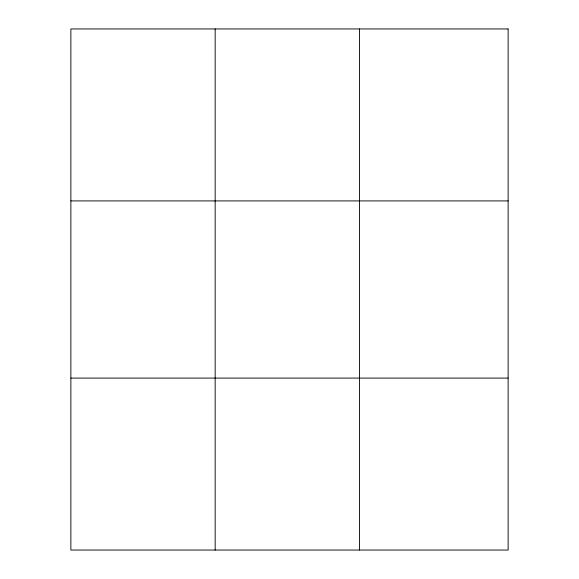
<?xml version="1.0" encoding="UTF-8"?>
<svg xmlns="http://www.w3.org/2000/svg" width="579" height="579" viewBox="0 0 579 579"><rect width="100%" height="100%" fill="white"/><g stroke="black" fill="none" stroke-linecap="round" stroke-linejoin="round"><path stroke-width="0.87" d="M215.164 550.05L215.164 28.95M359.458 550.05L359.458 28.95M70.87 200.913L508.13 200.913M70.87 378.087L508.13 378.087M508.13 28.95L508.13 550.05L70.87 550.05L70.87 28.95L508.13 28.95"/></g></svg>
